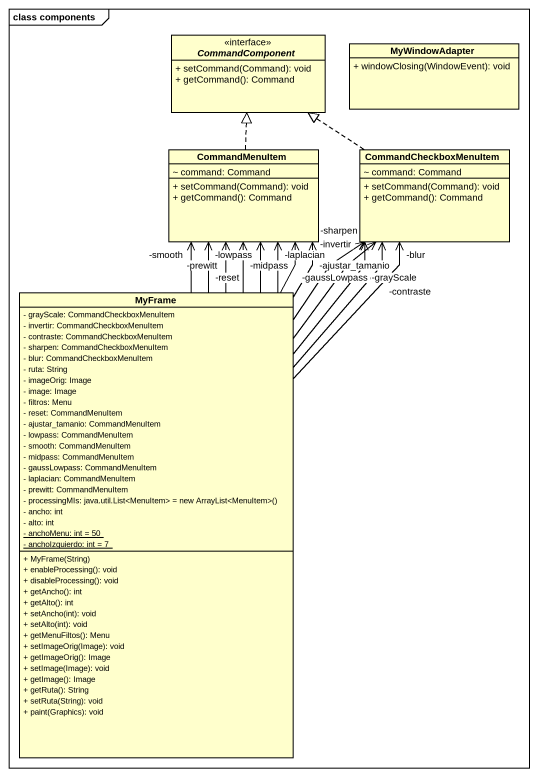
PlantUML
@startuml
mainframe class components
hide circle
hide empty members
skinparam classAttributeIconSize 0
interface CommandComponent <<interface>> {
  + setCommand(Command): void
  + getCommand(): Command
}
class MyWindowAdapter {
  + windowClosing(WindowEvent): void
}
class CommandMenuItem {
  ~ command: Command
  + setCommand(Command): void
  + getCommand(): Command
}
class CommandCheckboxMenuItem {
  ~ command: Command
  + setCommand(Command): void
  + getCommand(): Command
}
class MyFrame {
  - grayScale: CommandCheckboxMenuItem
  - invertir: CommandCheckboxMenuItem
  - contraste: CommandCheckboxMenuItem
  - sharpen: CommandCheckboxMenuItem
  - blur: CommandCheckboxMenuItem
  - ruta: String
  - imageOrig: Image
  - image: Image
  - filtros: Menu
  - reset: CommandMenuItem
  - ajustar_tamanio: CommandMenuItem
  - lowpass: CommandMenuItem
  - smooth: CommandMenuItem
  - midpass: CommandMenuItem
  - gaussLowpass: CommandMenuItem
  - laplacian: CommandMenuItem
  - prewitt: CommandMenuItem
  {field} - processingMIs: java.util.List<MenuItem> = new ArrayList<MenuItem>()
  - ancho: int
  - alto: int
  {static} - anchoMenu: int = 50
  {static} - anchoIzquierdo: int = 7
  + MyFrame(String)
  + enableProcessing(): void
  + disableProcessing(): void
  + getAncho(): int
  + getAlto(): int
  + setAncho(int): void
  + setAlto(int): void
  + getMenuFiltos(): Menu
  + setImageOrig(Image): void
  + getImageOrig(): Image
  + setImage(Image): void
  + getImage(): Image
  + getRuta(): String
  + setRuta(String): void
  + paint(Graphics): void
}
CommandMenuItem .up.|> CommandComponent
CommandCheckboxMenuItem .up.|> CommandComponent
MyFrame -up-> "-laplacian" CommandMenuItem
MyFrame -up-> "-lowpass" CommandMenuItem
MyFrame -up-> "-midpass" CommandMenuItem
MyFrame -up-> "-prewitt" CommandMenuItem
MyFrame -up-> "-reset" CommandMenuItem
MyFrame -up-> "-smooth" CommandMenuItem
MyFrame -up-> "-ajustar_tamanio" CommandMenuItem
MyFrame -up-> "-gaussLowpass" CommandMenuItem
MyFrame -up-> "-invertir" CommandCheckboxMenuItem
MyFrame -up-> "-sharpen" CommandCheckboxMenuItem
MyFrame -up-> "-blur" CommandCheckboxMenuItem
MyFrame -up-> "-contraste" CommandCheckboxMenuItem
MyFrame -up-> "-grayScale" CommandCheckboxMenuItem
@enduml
